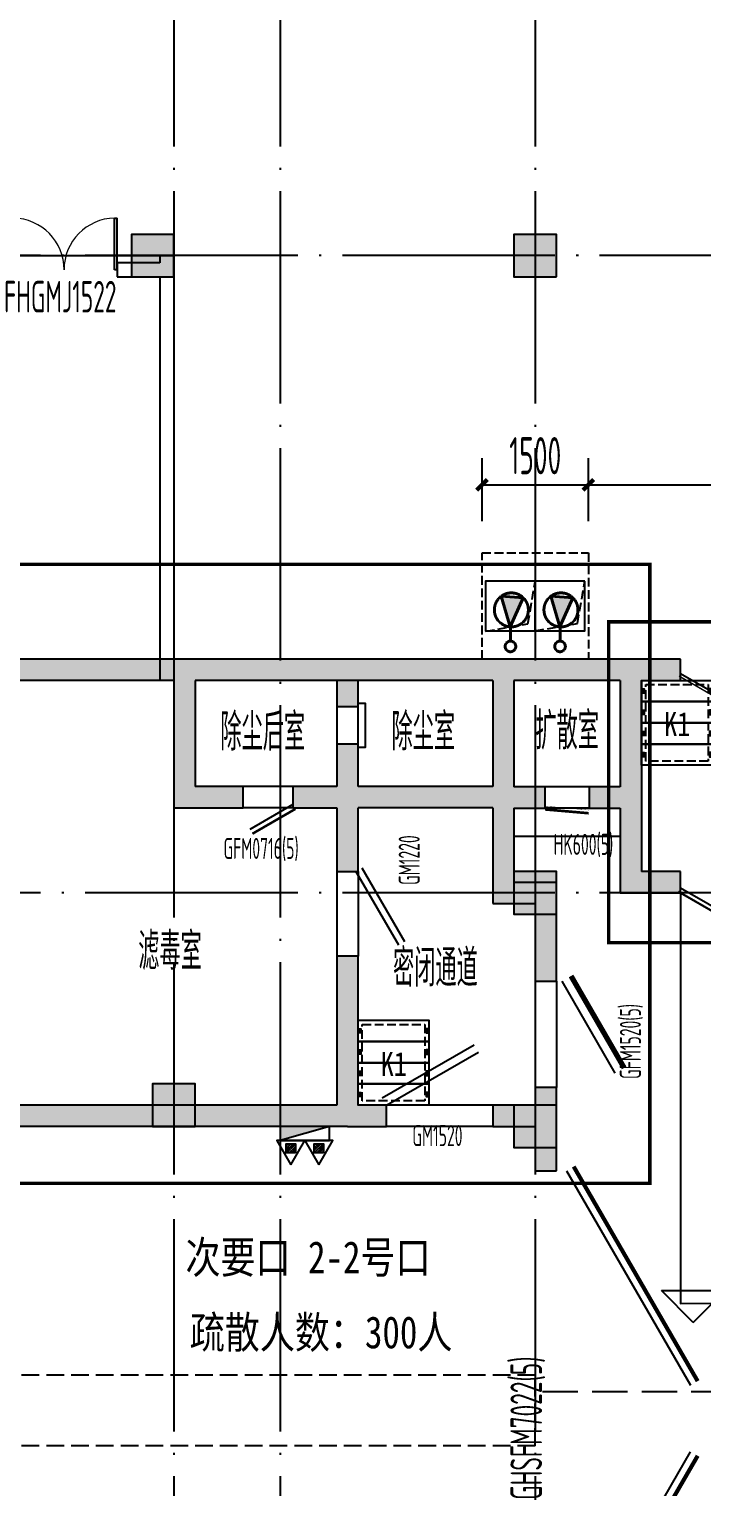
# Model space of a CAD drawing. Extents: x -473190 to 2138458, y -81875 to 2633646.
# Drawn here: x 628145 to 637639, y 84552 to 105141 of the extents above; entities that cross this region are included whole.
import ezdxf

# ---------------------------------------------------------------- set-up
doc = ezdxf.new("R2010")
doc.units = 0
doc.header["$LTSCALE"] = 1000
for name, pattern in [('__DASH', [0.35, 0.25, -0.1]), ('DASH', [0.35, 0.25, -0.1]), ('DOTE', [2.42, 2, -0.2, 0.02, -0.2]), ('排水', [1.1, 1, -0.1])]:
    doc.linetypes.add(name, pattern=pattern)
for name, color, linetype in [('A-COLUMN', 2, 'Continuous'), ('A-WALL', 2, 'Continuous'), ('DIM_ELEV', 3, 'Continuous'), ('DOOR_FIRE', 4, 'Continuous'), ('DOOR_FIRE_TEXT', 7, 'Continuous'), ('DOTE', 1, 'DOTE'), ('PUB_DIM', 3, 'Continuous'), ('PUB_HATCH', 8, 'Continuous'), ('RF-JSK', 9, 'Continuous'), ('RF-KBGQ', 15, 'Continuous'), ('RF-KTK', 210, 'Continuous'), ('RF-M', 4, 'Continuous'), ('RF-MBH', 11, 'Continuous'), ('RF-QT', 30, 'Continuous'), ('W-EQUIP_消火栓', 7, 'Continuous'), ('W-EQUIP_灭火器', 7, 'Continuous'), ('WINDOW', 4, 'Continuous'), ('图层1', 7, 'Continuous'), ('排水', 4, 'Continuous'), ('索引线', 252, 'Continuous'), ('集水坑', 4, 'Continuous'), ('雨棚投影', 147, 'Continuous')]:
    doc.layers.add(name, color=color, linetype=linetype)
doc.layers.add('GPS-污水', color=2, linetype='排水', lineweight=40)
doc.layers.add('RF-WZ', color=110, linetype='Continuous', lineweight=0)
doc.styles.add('8B2_02', font='tssdeng.shx', dxfattribs={"width": 0.6, "bigfont": 'TSSDCHN.shx'})
doc.styles.add('_TCH_DIM_T3', font='tssdeng.shx', dxfattribs={"width": 0.564706, "bigfont": '@@@tssdchn.shx'})
doc.styles.add('_TCH_WINDOW', font='tssdeng.shx', dxfattribs={"width": 0.8, "height": 3.5, "bigfont": 'tssdchn.shx'})
doc.styles.get("Standard").update_dxf_attribs({"font": 'gbenor.shx', "bigfont": 'gbcbig.shx'})
doc.styles.add('TYDG_01', font='', dxfattribs={"width": 0.8})
doc.styles.get('TYDG_01').set_extended_font_data('SimSun')
doc.dimstyles.new('_TCH_ARCH&&150', dxfattribs={"dimtxt": 525, "dimasz": 150, "dimexe": 375, "dimexo": 450, "dimgap": 150, "dimtad": 1, "dimdec": 0, "dimzin": 0, "dimdsep": 46, "dimtxsty": '_TCH_DIM_T3', "dimblk": 'ARCHTICK', "dimcen": 0.09, "dimclrt": 7, "dimazin": 2, "dimtfac": 1, "dimtdec": 0, "dimtix": 1, "dimtmove": 2, "dimatfit": 3, "dimfxl": 0, "dimtolj": 1, "dimtzin": 0, "dimarcsym": 0})

# ---------------------------------------------------------------- blocks, each defined once
blk = doc.blocks.new('$SB01_1')
h = blk.add_hatch(color=256)
h.dxf.hatch_style = 1
h.paths.add_polyline_path([(-0.381, -0.323), (0.5, 0), (-0.381, 0.323)])
h.paths.add_polyline_path([(0, 0), (0.002, 0), (0.002, 0.001), (0, 0.001)], flags=24)
h.paths.add_polyline_path([(0, -0.002), (0.003, -0.002), (0.003, -0.001), (0, -0.001)], flags=24)
h.paths.add_polyline_path([(0, -0.003), (0.003, -0.003), (0.003, -0.002), (0, -0.002)], flags=24)
for p, q in [((0.5, 0), (-0.381, 0.323)), ((-0.381, 0.323), (-0.381, -0.323)), ((0.5, 0), (-0.381, -0.323))]:
    blk.add_line(p, q)
blk.add_circle((0, 0), 0.5)
at = {"flags": 1}
for tag, p in [('UNIT', (0, 0)), ('SPEC', (0, -0.002)), ('WHAT', (0, -0.003))]:
    blk.add_attdef(tag, p, '', height=0.001, dxfattribs=at)
blk = doc.blocks.new('人防集水坑')
at = {"layer": 'GPS-污水', "linetype": '排水'}
for p, q in [((307486, 701151), (307284, 701151)), ((307486, 700451), (307284, 700451))]:
    blk.add_line(p, q, dxfattribs=at)
for centre in [(307561, 701151), (307561, 700451)]:
    blk.add_circle(centre, 75, dxfattribs=at)
at = {"layer": '集水坑', "linetype": 'DASH', "ltscale": 0.5}
blk.add_lwpolyline([(306241, 700051), (306241, 701551), (307741, 701551), (307741, 700051)], close=True, dxfattribs=at)
at = {"layer": '集水坑', "linetype": 'Continuous', "ltscale": 0.5}
for points in [[(306641, 701501), (306641, 700801), (307341, 700801), (307341, 701501)], [(306641, 700801), (306641, 700101), (307341, 700101), (307341, 700801)]]:
    blk.add_lwpolyline(points, close=True, dxfattribs=at)
at = {"layer": '集水坑', "linetype": 'DASH', "ltscale": 0.5}
for points in [[(307341, 700801), (307237, 701397), (306641, 701501)], [(307347, 700101), (307243, 700697), (306647, 700801)]]:
    blk.add_lwpolyline(points, dxfattribs=at)
at = {"layer": 'GPS-污水', "linetype": '排水', "xscale": -480.0000000000002, "yscale": 480.0000000000002, "zscale": 480.0000000000002, "rotation": 176.2535374729293}
for p in [(307045, 701164, 0), (307045, 700464, 0)]:
    blk.add_blockref('$SB01_1', p, dxfattribs=at)
blk = doc.blocks.new('_ArchTick')
at = {"color": 0, "linetype": 'ByBlock', "const_width": 0.4}
blk.add_lwpolyline([(-0.5, -0.5), (0.5, 0.5)], dxfattribs=at)
blk = doc.blocks.new('*D5265')
at = {"layer": 'Defpoints', "color": 0, "transparency": 16777216}
for p in [(198484, -85906), (196984, -86868), (198484, -86868)]:
    blk.add_point(p, dxfattribs=at)
at = {"layer": 'PUB_DIM', "color": 0, "lineweight": -2, "transparency": 16777216}
for p, q in [((196984, -86418), (196984, -85531)), ((198484, -86418), (198484, -85531)), ((196984, -85906), (198484, -85906))]:
    blk.add_line(p, q, dxfattribs=at)
at = {"layer": 'PUB_DIM', "color": 0, "lineweight": -2, "transparency": 16777216, "xscale": 150, "yscale": 150, "zscale": 150, "rotation": 180}
blk.add_blockref('_ArchTick', (196984, -85906), dxfattribs=at)
at = {"layer": 'PUB_DIM', "color": 0, "lineweight": -2, "transparency": 16777216, "xscale": 150, "yscale": 150, "zscale": 150}
blk.add_blockref('_ArchTick', (198484, -85906), dxfattribs=at)
at = {"layer": 'PUB_DIM', "color": 7, "transparency": 16777216, "insert": (197734, -85494), "char_height": 525, "attachment_point": 5, "style": '_TCH_DIM_T3'}
blk.add_mtext('\\A1;1500', dxfattribs=at)
blk = doc.blocks.new('*D5266')
at = {"layer": 'Defpoints', "color": 0, "transparency": 16777216}
for p in [(203134, -85906), (198484, -86868), (203134, -86868)]:
    blk.add_point(p, dxfattribs=at)
at = {"layer": 'PUB_DIM', "color": 0, "lineweight": -2, "transparency": 16777216}
for p, q in [((198484, -86418), (198484, -85531)), ((203134, -86418), (203134, -85531)), ((198484, -85906), (203134, -85906))]:
    blk.add_line(p, q, dxfattribs=at)
at = {"layer": 'PUB_DIM', "color": 0, "lineweight": -2, "transparency": 16777216, "xscale": 150, "yscale": 150, "zscale": 150, "rotation": 180}
blk.add_blockref('_ArchTick', (198484, -85906), dxfattribs=at)
at = {"layer": 'PUB_DIM', "color": 0, "lineweight": -2, "transparency": 16777216, "xscale": 150, "yscale": 150, "zscale": 150}
blk.add_blockref('_ArchTick', (203134, -85906), dxfattribs=at)
at = {"layer": 'PUB_DIM', "color": 7, "transparency": 16777216, "insert": (200809, -85494), "char_height": 525, "attachment_point": 5, "style": '_TCH_DIM_T3'}
blk.add_mtext('\\A1;4650', dxfattribs=at)
blk = doc.blocks.new('A$C4F5A101F')
at = {"layer": 'DOTE', "color": 16, "linetype": 'DOTE', "ltscale": 1.5}
for p, q in [((-99489.7, 16373.7), (-99489.7, -213765.2)), ((-39660.8, -53507.4), (-180399, -53507.4)), ((-39660.8, -62507.4), (-168489.7, -62507.4))]:
    blk.add_line(p, q, dxfattribs=at)
at = {"layer": 'DOTE', "color": 127, "linetype": 'DOTE', "ltscale": 1.5}
for p, q in [((-97989.7, 16373.7), (-97989.7, -213765.2)), ((-94389.7, 16373.7), (-94389.7, -213765.2))]:
    blk.add_line(p, q, dxfattribs=at)
blk = doc.blocks.new('A$C2EE74A0F')
at = {"layer": '雨棚投影', "linetype": 'DASH', "lineweight": -3, "ltscale": 2}
blk.add_lwpolyline([(1781, -3324), (-32547, -26721, -0.150689), (-35926, -27764), (-40729, -27764)], format="xyb", dxfattribs=at)
blk = doc.blocks.new('$TwtSys$00000434')
for p, q in [((-0.5, 0.5), (-0.5, -0.5)), ((-0.5, -0.5), (0.5, 0.5)), ((0.5, 0.5), (-0.5, 0.5)), ((0.5, -0.5), (0.5, 0.5)), ((-0.5, -0.5), (0.5, -0.5))]:
    blk.add_line(p, q)
blk.add_solid([(0.5, -0.5), (0.5, 0.5), (-0.5, -0.5)])
blk = doc.blocks.new('$TwtSys$00000546')
h = blk.add_hatch()
h.set_pattern_fill('ANSI31', color=256, scale=200, style=0)
h.set_pattern_definition([(45, (-38543.802, -6670.83), (-17.67767, 17.67767), [])])
h.paths.add_polyline_path([(-65, 174), (65, 174), (65, 44), (-65, 44)])
for points in [[(0, 344), (-198, 0), (198, 0)], [(-65, 174), (65, 174), (65, 44), (-65, 44)]]:
    blk.add_lwpolyline(points, close=True)
blk = doc.blocks.new('RFJSK1')
at = {"layer": 'RF-JSK'}
for p, q in [((220418, 104411), (220418, 104351)), ((221398, 104411), (221398, 104351)), ((220418, 104111), (220418, 104051)), ((221398, 104111), (221398, 104051)), ((220418, 103811), (220418, 103751)), ((221398, 103811), (221398, 103751)), ((220418, 103511), (220418, 103451)), ((221398, 103511), (221398, 103451))]:
    blk.add_line(p, q, dxfattribs=at)
for points in [[(220408, 104531), (221408, 104531), (221408, 103331), (220408, 103331), (220408, 104531)], [(220408, 104411), (220408, 104531), (221408, 104531), (221408, 104411)], [(220408, 104411), (220448, 104411), (220448, 104351), (220408, 104351)], [(221408, 104411), (221368, 104411), (221368, 104351), (221408, 104351)], [(221408, 104351), (221408, 104231), (220408, 104231), (220408, 104351)], [(220408, 104111), (220408, 104231), (221408, 104231), (221408, 104111)], [(220408, 104111), (220448, 104111), (220448, 104051), (220408, 104051)], [(221408, 104051), (221408, 103931), (220408, 103931), (220408, 104051)], [(221408, 104111), (221368, 104111), (221368, 104051), (221408, 104051)], [(220408, 103811), (220408, 103931), (221408, 103931), (221408, 103811)], [(220408, 103811), (220448, 103811), (220448, 103751), (220408, 103751)], [(221408, 103811), (221368, 103811), (221368, 103751), (221408, 103751)], [(221408, 103751), (221408, 103631), (220408, 103631), (220408, 103751)], [(220408, 103511), (220408, 103631), (221408, 103631), (221408, 103511)], [(220408, 103511), (220448, 103511), (220448, 103451), (220408, 103451)], [(221408, 103451), (221408, 103331), (220408, 103331), (220408, 103451)], [(221408, 103511), (221368, 103511), (221368, 103451), (221408, 103451)]]:
    blk.add_lwpolyline(points, dxfattribs=at)
at = {"layer": 'RF-JSK', "linetype": '__DASH', "ltscale": 0.5}
blk.add_lwpolyline([(220468, 104471), (221348, 104471), (221348, 103391), (220468, 103391)], close=True, dxfattribs=at)
at = {"layer": 'RF-JSK', "color": 110, "style": 'TYDG_01', "width": 0.8}
blk.add_text('K1', height=339.9, dxfattribs=at).set_placement((220727, 103744))
blk = doc.blocks.new('$DorLib2D$00000179')
at = {"color": 0}
for p, q in [((-0.54, 0.169), (0.326, 0.669)), ((-0.5, 0.1), (0.366, 0.6))]:
    blk.add_line(p, q, dxfattribs=at)
blk = doc.blocks.new('$DorLib2D$00000191')
at = {"color": 0}
blk.add_line((-0.5, 0.15), (0.366, 0.65), dxfattribs=at)
at = {"color": 0, "const_width": 0.05}
blk.add_lwpolyline([(-0.55, 0.237), (0.316, 0.737)], dxfattribs=at)
blk = doc.blocks.new('$DorLib2D$00000249')
at = {"color": 0}
for points, const_width in [([(-0.504, 0.274), (0.492, 0.361)], 0.06), ([(-0.5, 0.2), (-0.254, 0.221)], 0.01), ([(-0.156, 0.23), (0.13, 0.255)], 0.01), ([(0.207, 0.262), (0.496, 0.287)], 0.01)]:
    blk.add_lwpolyline(points, dxfattribs=dict(at, const_width=const_width))
blk = doc.blocks.new('$DorLib2D$00000002')
for p, q in [((-0.5, 0), (-0.5, 0.4875)), ((-0.475, 0.4875), (-0.5, 0.4875)), ((-0.475, 0), (-0.475, 0.4875)), ((0.475, 0), (0.475, 0.4875)), ((0.475, 0.4875), (0.5, 0.4875)), ((0.5, 0), (0.5, 0.4875)), ((-0.5, 0), (-0.475, 0)), ((0.5, 0), (0.475, 0))]:
    blk.add_line(p, q)
at = {"lineweight": 13}
for centre, start, end in [((-0.4875, 0), 0, 88.53072), ((0.4875, 0), 91.46928, 180)]:
    blk.add_arc(centre, 0.4875, start, end, dxfattribs=at)
blk = doc.blocks.new('$DorLib2D$00000212')
at = {"color": 0}
for p, q in [((-0.5, 0.0417), (-0.067, 0.2917)), ((0.5, 0.0417), (0.067, 0.2917))]:
    blk.add_line(p, q, dxfattribs=at)
at = {"color": 0, "const_width": 0.00833}
for points in [[(-0.5083, 0.0561), (-0.0753, 0.3061)], [(0.5083, 0.0561), (0.0753, 0.3061)]]:
    blk.add_lwpolyline(points, dxfattribs=at)
blk = doc.blocks.new('$DorLib2D$00000207')
at = {"color": 0}
for p, q in [((-0.5, 0.0313), (-0.067, 0.2813)), ((0.5, 0.0313), (0.067, 0.2813))]:
    blk.add_line(p, q, dxfattribs=at)
at = {"color": 0, "const_width": 0.0125}
for points in [[(-0.5125, 0.0529), (-0.0795, 0.3029)], [(0.5125, 0.0529), (0.0795, 0.3029)]]:
    blk.add_lwpolyline(points, dxfattribs=at)
blk = doc.blocks.new('$DorLib2D$00000209')
at = {"color": 0}
for p, q in [((-0.5, 0.0208), (-0.0618, 0.2739)), ((0.5, 0.0208), (0.0618, 0.2739))]:
    blk.add_line(p, q, dxfattribs=at)
at = {"color": 0, "const_width": 0.00833}
for points in [[(-0.5083, 0.0353), (-0.0701, 0.2883)], [(0.5083, 0.0353), (0.0701, 0.2883)]]:
    blk.add_lwpolyline(points, dxfattribs=at)
blk = doc.blocks.new('rfk')
at = {"layer": 'PUB_HATCH'}
for points in [[(514898.2, -719660.2), (514898.2, -719460.2), (512048.2, -719460.2), (511948.2, -719612.7), (512048.2, -719760.2), (514748.2, -719760.2)], [(519398.2, -719660.2), (519398.2, -719460.2), (514898.2, -719460.2), (514898.2, -719660.2), (515048.2, -719760.2), (519248.2, -719760.2)], [(521198.2, -719660.2), (521198.2, -719460.2), (519398.2, -719460.2), (519398.2, -719660.2), (519548.2, -719760.2), (521048.2, -719760.2)], [(521348.2, -719760.2), (521898.2, -719760.2), (521898.2, -719460.2), (521198.2, -719460.2), (521198.2, -719660.2)], [(514898.2, -719660.2), (514748.2, -719760.2), (514748.2, -721560.2), (515048.2, -721260.2), (515048.2, -719760.2)], [(517048.2, -719760.2), (517048.2, -720130.2), (517348.2, -720130.2), (517348.2, -719760.2)], [(519398.2, -719660.2), (519248.2, -719760.2), (519248.2, -721260.2), (519398.2, -721411.5), (519548.2, -721262.7), (519548.2, -719760.2)], [(521198.2, -719660.2), (521048.2, -719760.2), (521048.2, -721262.7), (521148.2, -721412.7), (521348.2, -721412.7), (521348.2, -719760.2)], [(517348.2, -721260.2), (517348.2, -720660.2), (517048.2, -720660.2), (517048.2, -721260.2), (517198.2, -721410.2)], [(514748.2, -721560.2), (515728.2, -721560.2), (515728.2, -721260.2), (515048.2, -721260.2)], [(517048.2, -721260.2), (516428.2, -721260.2), (516428.2, -721560.2), (517048.2, -721560.2), (517198.2, -721410.2)], [(517048.2, -721560.2), (517048.2, -722457.5), (517348.2, -722457.5), (517348.2, -721560.2), (517198.2, -721410.2)], [(519398.2, -721411.5), (519248.2, -721260.2), (517348.2, -721260.2), (517198.2, -721410.2), (517348.2, -721560.2), (519248.2, -721560.2)], [(519398.2, -721411.5), (519248.2, -721560.2), (519248.2, -722910.2), (519548.2, -722610.2), (519548.2, -721562.7)], [(519548.2, -721562.7), (519988.2, -721562.7), (519988.2, -721262.7), (519548.2, -721262.7), (519398.2, -721411.5)], [(521048.2, -721262.7), (520608.2, -721262.7), (520608.2, -721562.7), (521048.2, -721562.7), (521148.2, -721412.7)], [(521148.2, -721412.7), (521048.2, -721562.7), (521048.2, -722760.2), (521348.2, -722460.2), (521348.2, -721412.7)], [(521048.2, -722760.2), (521898.2, -722760.2), (521898.2, -722460.2), (521348.2, -722460.2)], [(519548.2, -722610.2), (519248.2, -722910.2), (519848.2, -722910.2), (520148.2, -722610.2)], [(519848.2, -722910.2), (519848.2, -724010.2), (520148.2, -724010.2), (520148.2, -722610.2)], [(517348.2, -725760.2), (517348.2, -723657.5), (517048.2, -723657.5), (517048.2, -725760.2), (517198.2, -725860.2)], [(520148.2, -725910.2), (520148.2, -725510.2), (519848.2, -725510.2), (519848.2, -725760.2), (519948.2, -725910.2)], [(517198.2, -725860.2), (517048.2, -725760.2), (512048.2, -725760.2), (511748.2, -726060.2), (517198.2, -726060.2)], [(517198.2, -726060.2), (517748.2, -726060.2), (517748.2, -725760.2), (517348.2, -725760.2), (517198.2, -725860.2)], [(519848.2, -725760.2), (519248.2, -725760.2), (519248.2, -726060.2), (519848.2, -726060.2), (519948.2, -725910.2)], [(519848.2, -726060.2), (519848.2, -726685.2), (520148.2, -726685.2), (520148.2, -725910.2), (519948.2, -725910.2)]]:
    blk.add_hatch(color=256, dxfattribs=at).paths.add_polyline_path(points)
for points in [[(502673.2, -713760.2), (514748.2, -713760.2), (514748.2, -719460.2), (512048.2, -719460.2), (512048.2, -718760.2), (507098.6, -718760.2), (507098.2, -716335.2), (502648.2, -716335.2), (502673.2, -713760.2)], [(521898.2, -722760.2), (521898.2, -726060.2), (521898.2, -728560.2), (526640.5, -728514.9), (540031.6, -719665.6), (538339.2, -717203.7), (524948.2, -726052.9), (524398.7, -726060.2), (524398.7, -722760.2)]]:
    blk.add_lwpolyline(points)
at = {"layer": 'A-WALL'}
for p, q in [((514548.2, -713760.2), (514548.2, -713860.2)), ((514748.2, -713760.2), (514548.2, -713760.2)), ((514748.2, -713760.2), (514748.2, -713860.2)), ((514548.2, -713860.2), (513948.2, -713860.2)), ((513948.2, -713860.2), (513948.2, -714060.2)), ((514748.2, -713860.2), (514748.2, -719760.2)), ((513948.2, -714060.2), (514548.2, -714060.2)), ((514548.2, -714060.2), (514548.2, -719760.2)), ((514748.2, -719760.2), (514548.2, -719760.2))]:
    blk.add_line(p, q, dxfattribs=at)
at = {"layer": 'RF-M'}
for p, q in [((516428.2, -721260.2), (515728.2, -721260.2)), ((520608.2, -721262.7), (519988.2, -721262.7)), ((516428.2, -721560.2), (515728.2, -721560.2)), ((520608.2, -721562.7), (519988.2, -721562.7)), ((519548.2, -721960.2), (521048.2, -721960.2)), ((517048.2, -722457.5), (517048.2, -723657.5)), ((517348.2, -722457.5), (517348.2, -723657.5)), ((519848.2, -724010.2), (519848.2, -725510.2)), ((520148.2, -724010.2), (520148.2, -725510.2)), ((519248.2, -725760.2), (517748.2, -725760.2)), ((519248.2, -726060.2), (517748.2, -726060.2))]:
    blk.add_line(p, q, dxfattribs=at)
at = {"layer": 'RF-QT'}
for p, q in [((514898.2, -719460.2), (512048.2, -719460.2)), ((519398.2, -719460.2), (514898.2, -719460.2)), ((521198.2, -719460.2), (519398.2, -719460.2)), ((521898.2, -719460.2), (521198.2, -719460.2)), ((521898.2, -719760.2), (521898.2, -719460.2)), ((514748.2, -719760.2), (512048.2, -719760.2)), ((514748.2, -719760.2), (514748.2, -721560.2)), ((515048.2, -719760.2), (515048.2, -721260.2)), ((519248.2, -719760.2), (515048.2, -719760.2)), ((517048.2, -719760.2), (517048.2, -720130.2)), ((517348.2, -719760.2), (517048.2, -719760.2)), ((517348.2, -720130.2), (517348.2, -719760.2)), ((519248.2, -719760.2), (519248.2, -721260.2)), ((519548.2, -719760.2), (519548.2, -721262.7)), ((521048.2, -719760.2), (519548.2, -719760.2)), ((521048.2, -719760.2), (521048.2, -721262.7)), ((521348.2, -719760.2), (521348.2, -721412.7)), ((521348.2, -719760.2), (521898.2, -719760.2)), ((517048.2, -720130.2), (517348.2, -720130.2)), ((517348.2, -720660.2), (517048.2, -720660.2)), ((517048.2, -720660.2), (517048.2, -721260.2)), ((517348.2, -721260.2), (517348.2, -720660.2)), ((515728.2, -721260.2), (515048.2, -721260.2)), ((515728.2, -721560.2), (515728.2, -721260.2)), ((517048.2, -721260.2), (516428.2, -721260.2)), ((516428.2, -721260.2), (516428.2, -721560.2)), ((519248.2, -721260.2), (517348.2, -721260.2)), ((519988.2, -721262.7), (519548.2, -721262.7)), ((519988.2, -721562.7), (519988.2, -721262.7)), ((521048.2, -721262.7), (520608.2, -721262.7)), ((520608.2, -721262.7), (520608.2, -721562.7)), ((521348.2, -721412.7), (521348.2, -722460.2)), ((514748.2, -721560.2), (515728.2, -721560.2)), ((516428.2, -721560.2), (517048.2, -721560.2)), ((517048.2, -721560.2), (517048.2, -722457.5)), ((517348.2, -722457.5), (517348.2, -721560.2)), ((519248.2, -721560.2), (517348.2, -721560.2)), ((519248.2, -721560.2), (519248.2, -722910.2)), ((519548.2, -721562.7), (519548.2, -722610.2)), ((519548.2, -721562.7), (519988.2, -721562.7)), ((520608.2, -721562.7), (521048.2, -721562.7)), ((521048.2, -721562.7), (521048.2, -722760.2)), ((517048.2, -722457.5), (517348.2, -722457.5)), ((521898.2, -722460.2), (521348.2, -722460.2)), ((521898.2, -722760.2), (521898.2, -722460.2)), ((519548.2, -722610.2), (520148.2, -722610.2)), ((520148.2, -724010.2), (520148.2, -722610.2)), ((521048.2, -722760.2), (521898.2, -722760.2)), ((519248.2, -722910.2), (519848.2, -722910.2)), ((519848.2, -722910.2), (519848.2, -724010.2)), ((517348.2, -723657.5), (517048.2, -723657.5)), ((517048.2, -723657.5), (517048.2, -725760.2)), ((517348.2, -725760.2), (517348.2, -723657.5)), ((519848.2, -724010.2), (520148.2, -724010.2)), ((520148.2, -725510.2), (519848.2, -725510.2)), ((519848.2, -725510.2), (519848.2, -725760.2)), ((520148.2, -725910.2), (520148.2, -725510.2)), ((517048.2, -725760.2), (512048.2, -725760.2)), ((517748.2, -725760.2), (517348.2, -725760.2)), ((517748.2, -726060.2), (517748.2, -725760.2)), ((519848.2, -725760.2), (519248.2, -725760.2)), ((519248.2, -725760.2), (519248.2, -726060.2)), ((520148.2, -726685.2), (520148.2, -725910.2)), ((517198.2, -726060.2), (511748.2, -726060.2)), ((517198.2, -726060.2), (517748.2, -726060.2)), ((519248.2, -726060.2), (519848.2, -726060.2)), ((519848.2, -726060.2), (519848.2, -726685.2)), ((519848.2, -726685.2), (520148.2, -726685.2))]:
    blk.add_line(p, q, dxfattribs=at)
at = {"layer": 'WINDOW', "color": 0}
for p, q in [((517048.2, -720130.2), (517048.2, -720660.2)), ((517348.2, -720660.2), (517348.2, -720130.2))]:
    blk.add_line(p, q, dxfattribs=at)
at = {"layer": 'WINDOW'}
blk.add_lwpolyline([(517348.2, -720080.2), (517448.2, -720080.2), (517448.2, -720710.2), (517348.2, -720710.2), (517348.2, -720130.2)], dxfattribs=at)
at = {"layer": 'DOOR_FIRE'}
ref = blk.add_blockref('$DorLib2D$00000002', (513198.2, -713960.2), dxfattribs=dict(at, xscale=-1500, yscale=-1500, zscale=200, rotation=180))
ref.add_attrib('A', 'FHGMJ1522', (512350.1, -714563.3), dxfattribs={"layer": 'DOOR_FIRE_TEXT', "height": 446.25, "style": '_TCH_WINDOW', "width": 0.564706})
at = {"layer": 'RF-JSK', "linetype": 'ByBlock'}
for p in [(300940, -824290.8), (296940, -829090.8)]:
    blk.add_blockref('RFJSK1', p, dxfattribs=at)
at = {"layer": 'RF-M'}
ref = blk.add_blockref('$DorLib2D$00000209', (523148.2, -719610.2), dxfattribs=dict(at, xscale=-2500, yscale=2500, zscale=300, rotation=180.0000000000377))
ref.add_attrib('A', 'GHSM2525', (522628, -719179.1), dxfattribs={"layer": 'RF-MBH', "height": 297.5, "style": '_TCH_WINDOW', "width": 0.564706})
ref = blk.add_blockref('$DorLib2D$00000191', (516078.2, -721410.2), dxfattribs=dict(at, xscale=700, yscale=700, zscale=300, rotation=180))
ref.add_attrib('A', 'GFM0716(5)', (515448.2, -722282.5), dxfattribs={"layer": 'RF-MBH', "height": 297.5, "style": '_TCH_WINDOW', "width": 0.564706})
ref = blk.add_blockref('$DorLib2D$00000249', (520298.2, -721412.7), dxfattribs=dict(at, xscale=-620, yscale=620, zscale=300, rotation=180))
ref.add_attrib('A', 'HK600(5)', (520107, -722224.7), dxfattribs={"layer": 'RF-MBH', "height": 297.5, "style": '_TCH_WINDOW', "width": 0.564706})
ref = blk.add_blockref('$DorLib2D$00000179', (517198.2, -723057.5), dxfattribs=dict(at, xscale=1200, yscale=1200, zscale=300, rotation=270))
ref.add_attrib('A', 'GM1220', (518218.5, -722649.4), dxfattribs={"layer": 'RF-MBH', "height": 297.5, "rotation": 90, "style": '_TCH_WINDOW', "width": 0.564706})
ref = blk.add_blockref('$DorLib2D$00000207', (523148.2, -722610.2), dxfattribs=dict(at, xscale=-2500, yscale=2500, zscale=300, rotation=180))
ref.add_attrib('A', 'GHSFM2525(6)', (522382.5, -722613.5), dxfattribs={"layer": 'RF-MBH', "height": 297.5, "style": '_TCH_WINDOW', "width": 0.564706})
ref = blk.add_blockref('$DorLib2D$00000191', (519998.2, -724760.2), dxfattribs=dict(at, xscale=1500, yscale=1500, zscale=300, rotation=270))
ref.add_attrib('A', 'GFM1520(5)', (521339.9, -725390.2), dxfattribs={"layer": 'RF-MBH', "height": 297.5, "rotation": 90, "style": '_TCH_WINDOW', "width": 0.564706})
ref = blk.add_blockref('$DorLib2D$00000179', (518498.2, -725910.2), dxfattribs=dict(at, xscale=-1500, yscale=-1500, zscale=300, rotation=179.9999999907381))
ref.add_attrib('A', 'GM1520', (518113.7, -726338.9), dxfattribs={"layer": 'RF-MBH', "height": 297.5, "rotation": 360, "style": '_TCH_WINDOW', "width": 0.564706})
ref = blk.add_blockref('$DorLib2D$00000212', (519998.2, -730185.2), dxfattribs=dict(at, xscale=-7000, yscale=7000, zscale=300, rotation=270))
ref.add_attrib('A', 'GHSFM7022(5)', (519944.6, -731333.8), dxfattribs={"layer": 'RF-MBH', "height": 446.25, "rotation": 90, "style": '_TCH_WINDOW', "width": 0.564706})
at = {"layer": 'RF-WZ', "style": '8B2_02', "width": 0.6}
for s, p in [('除尘后室', (515404.5, -720752.1)), ('除尘室', (517819.7, -720749)), ('扩散室', (519850.4, -720734.8)), ('滤毒室', (514244.5, -723847.5)), ('密闭通道', (517840.7, -724085.3))]:
    blk.add_text(s, height=525, dxfattribs=at).set_placement(p)
blk = doc.blocks.new('zsgc')
at = {"layer": 'RF-KBGQ', "color": 15, "linetype": 'DASH'}
for p, q in [((-247456.1, -156157.9), (-247456.1, -176624.2)), ((-246456.1, -156157.9), (-247456.1, -156157.9)), ((-246456.1, -156157.9), (-246456.1, -176624.2))]:
    blk.add_line(p, q, dxfattribs=at)
blk = doc.blocks.new('_FZH')
blk.add_lwpolyline([(-0.5, -0.5), (0.5, -0.5), (0.5, 0.5), (-0.5, 0.5)], close=True)
at = {"layer": 'PUB_HATCH'}
blk.add_solid([(-0.5, -0.5), (0.5, -0.5), (-0.5, 0.5), (0.5, 0.5)], dxfattribs=at)
blk = doc.blocks.new('A$C3672542B')
at = {"layer": '排水', "color": 3, "linetype": 'DASH'}
for points in [[(195743.2, -85627.7, 0, 0, 0), (196455.1, -86339.6, 160, 0, 0), (196879.3, -86763.9, 0, 0, 0)], [(199724.2, -85627.7, 0, 0, 0), (199012.3, -86339.6, 160, 0, 0), (198588.1, -86763.9, 0, 0, 0)]]:
    blk.add_lwpolyline(points, format="xyseb", dxfattribs=at)
at = {"layer": '集水坑', "linetype": 'Continuous', "rotation": 270}
blk.add_blockref('人防集水坑', (-503067, 219372.8), dxfattribs=at)
at = {"layer": 'PUB_DIM'}
for p1, p2, picture, middle in [((196983.7, -86868.2), (198483.7, -86868.2), '*D5265', (197733.7, -85493.5)), ((198483.7, -86868.2), (203133.7, -86868.2), '*D5266', (200808.7, -85493.5))]:
    dim = blk.add_aligned_dim(p1=p1, p2=p2, distance=962.2, dimstyle='_TCH_ARCH&&150', dxfattribs=at)
    dim.commit()
    dim.dimension.update_dxf_attribs({"geometry": picture, "text_midpoint": middle})

msp = doc.modelspace()

# ---------------------------------------------------------------- linework, layer by layer
at = {"layer": 'DIM_ELEV'}
for p, q in [((637518.4, 86873.9), (637068.4, 87323.9)), ((637068.4, 87323.9), (639212.6, 87323.9)), ((637518.4, 86873.9), (637968.4, 87323.9))]:
    msp.add_line(p, q, dxfattribs=at)
at = {"layer": '图层1', "color": 6, "linetype": 'DASH', "const_width": 50}
for points in [[(626733.6, 97581.1), (636904.9, 97581.1), (636904.9, 88838.9), (626733.6, 88838.9)], [(636324.3, 96769.4), (641112, 96769.4), (641112, 92238.7), (636324.3, 92238.7)]]:
    msp.add_lwpolyline(points, close=True, dxfattribs=at)

# ---------------------------------------------------------------- block references
at = {"rotation": 270}
msp.add_blockref('zsgc', (791445.2, -161327.1), dxfattribs=at)
for name, p in [('A$C3672542B', (437553.5, 184610.6)), ('A$C2EE74A0F', (676016.2, 113655.9))]:
    msp.add_blockref(name, p)
at = {"layer": 'A-COLUMN', "xscale": 600, "yscale": 600, "zscale": 600, "rotation": 90}
for p in [(629887.2, 101942.4), (635287.2, 101942.4), (635287.2, 92942.4), (630187.2, 89942.4), (635287.2, 89642.4)]:
    msp.add_blockref('_FZH', p, dxfattribs=at)
at = {"layer": 'RF-QT'}
msp.add_blockref('A$C4F5A101F', (729676.9, 155449.8), dxfattribs=at)
at = {"layer": 'W-EQUIP_消火栓', "xscale": 700, "yscale": 200, "zscale": 700, "rotation": 180}
msp.add_blockref('$TwtSys$00000434', (632035.1, 89542.4), dxfattribs=at)
at = {"layer": 'W-EQUIP_灭火器', "rotation": 180}
for p in [(631836.7, 89442.4), (632233.5, 89442.4)]:
    msp.add_blockref('$TwtSys$00000546', p, dxfattribs=at)
at = {"layer": '索引线'}
msp.add_blockref('rfk', (115439, 815702.6), dxfattribs=at)

# ---------------------------------------------------------------- texts
at = {"layer": 'RF-KTK', "color": 110, "linetype": 'DASH', "style": 'TYDG_01', "width": 0.8}
for s, p in [('次要口 2-2号口 ', (630350.5, 87567.7)), ('疏散人数：300人', (630411.7, 86508.3))]:
    msp.add_text(s, height=453.16, dxfattribs=at).set_placement(p)

doc.saveas('drawing.dxf')
